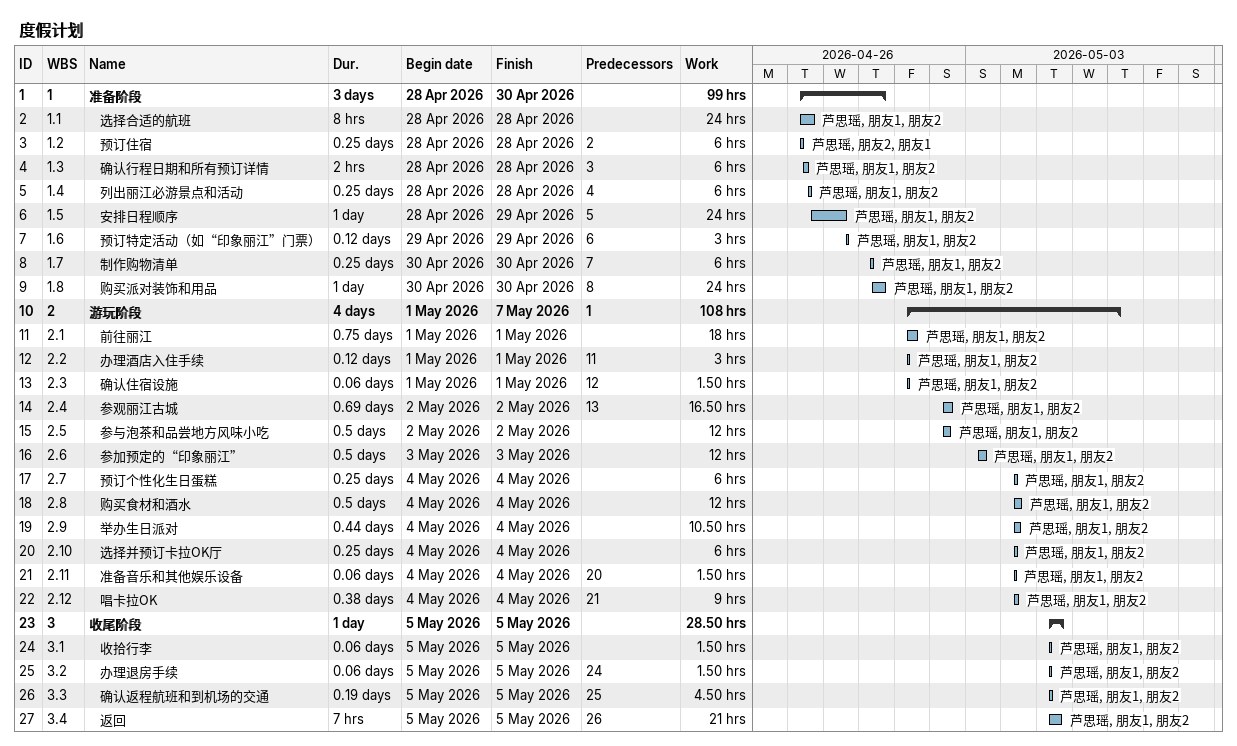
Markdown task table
度假计划

| ID | WBS | Task | Duration | Start | Finish | Predecessors | Resources | Work (h) |
|---|---|---|---|---|---|---|---|---|
| 1 | 1 | **准备阶段** | 3d | 2026-04-28 | 2026-04-30 |  |  | 99 |
| 2 | 1.1 | 选择合适的航班 | 8h | 2026-04-28 | 2026-04-28 |  | 芦思瑶, 朋友1, 朋友2 | 24 |
| 3 | 1.2 | 预订住宿 | 0.25d | 2026-04-28 | 2026-04-28 | 2 | 芦思瑶, 朋友2, 朋友1 | 6 |
| 4 | 1.3 | 确认行程日期和所有预订详情 | 2h | 2026-04-28 | 2026-04-28 | 3 | 芦思瑶, 朋友1, 朋友2 | 6 |
| 5 | 1.4 | 列出丽江必游景点和活动 | 0.25d | 2026-04-28 | 2026-04-28 | 4 | 芦思瑶, 朋友1, 朋友2 | 6 |
| 6 | 1.5 | 安排日程顺序 | 1d | 2026-04-28 | 2026-04-29 | 5 | 芦思瑶, 朋友1, 朋友2 | 24 |
| 7 | 1.6 | 预订特定活动（如“印象丽江”门票） | 0.12d | 2026-04-29 | 2026-04-29 | 6 | 芦思瑶, 朋友1, 朋友2 | 3 |
| 8 | 1.7 | 制作购物清单 | 0.25d | 2026-04-30 | 2026-04-30 | 7 | 芦思瑶, 朋友1, 朋友2 | 6 |
| 9 | 1.8 | 购买派对装饰和用品 | 1d | 2026-04-30 | 2026-04-30 | 8 | 芦思瑶, 朋友1, 朋友2 | 24 |
| 10 | 2 | **游玩阶段** | 4d | 2026-05-01 | 2026-05-07 | 1 |  | 108 |
| 11 | 2.1 | 前往丽江 | 0.75d | 2026-05-01 | 2026-05-01 |  | 芦思瑶, 朋友1, 朋友2 | 18 |
| 12 | 2.2 | 办理酒店入住手续 | 0.12d | 2026-05-01 | 2026-05-01 | 11 | 芦思瑶, 朋友1, 朋友2 | 3 |
| 13 | 2.3 | 确认住宿设施 | 0.06d | 2026-05-01 | 2026-05-01 | 12 | 芦思瑶, 朋友1, 朋友2 | 1.50 |
| 14 | 2.4 | 参观丽江古城 | 0.69d | 2026-05-02 | 2026-05-02 | 13 | 芦思瑶, 朋友1, 朋友2 | 16.50 |
| 15 | 2.5 | 参与泡茶和品尝地方风味小吃 | 0.5d | 2026-05-02 | 2026-05-02 |  | 芦思瑶, 朋友1, 朋友2 | 12 |
| 16 | 2.6 | 参加预定的“印象丽江” | 0.5d | 2026-05-03 | 2026-05-03 |  | 芦思瑶, 朋友1, 朋友2 | 12 |
| 17 | 2.7 | 预订个性化生日蛋糕 | 0.25d | 2026-05-04 | 2026-05-04 |  | 芦思瑶, 朋友1, 朋友2 | 6 |
| 18 | 2.8 | 购买食材和酒水 | 0.5d | 2026-05-04 | 2026-05-04 |  | 芦思瑶, 朋友1, 朋友2 | 12 |
| 19 | 2.9 | 举办生日派对 | 0.44d | 2026-05-04 | 2026-05-04 |  | 芦思瑶, 朋友1, 朋友2 | 10.50 |
| 20 | 2.10 | 选择并预订卡拉OK厅 | 0.25d | 2026-05-04 | 2026-05-04 |  | 芦思瑶, 朋友1, 朋友2 | 6 |
| 21 | 2.11 | 准备音乐和其他娱乐设备 | 0.06d | 2026-05-04 | 2026-05-04 | 20 | 芦思瑶, 朋友1, 朋友2 | 1.50 |
| 22 | 2.12 | 唱卡拉OK | 0.38d | 2026-05-04 | 2026-05-04 | 21 | 芦思瑶, 朋友1, 朋友2 | 9 |
| 23 | 3 | **收尾阶段** | 1d | 2026-05-05 | 2026-05-05 |  |  | 28.50 |
| 24 | 3.1 | 收拾行李 | 0.06d | 2026-05-05 | 2026-05-05 |  | 芦思瑶, 朋友1, 朋友2 | 1.50 |
| 25 | 3.2 | 办理退房手续 | 0.06d | 2026-05-05 | 2026-05-05 | 24 | 芦思瑶, 朋友1, 朋友2 | 1.50 |
| 26 | 3.3 | 确认返程航班和到机场的交通 | 0.19d | 2026-05-05 | 2026-05-05 | 25 | 芦思瑶, 朋友1, 朋友2 | 4.50 |
| 27 | 3.4 | 返回 | 7h | 2026-05-05 | 2026-05-05 | 26 | 芦思瑶, 朋友1, 朋友2 | 21 |
